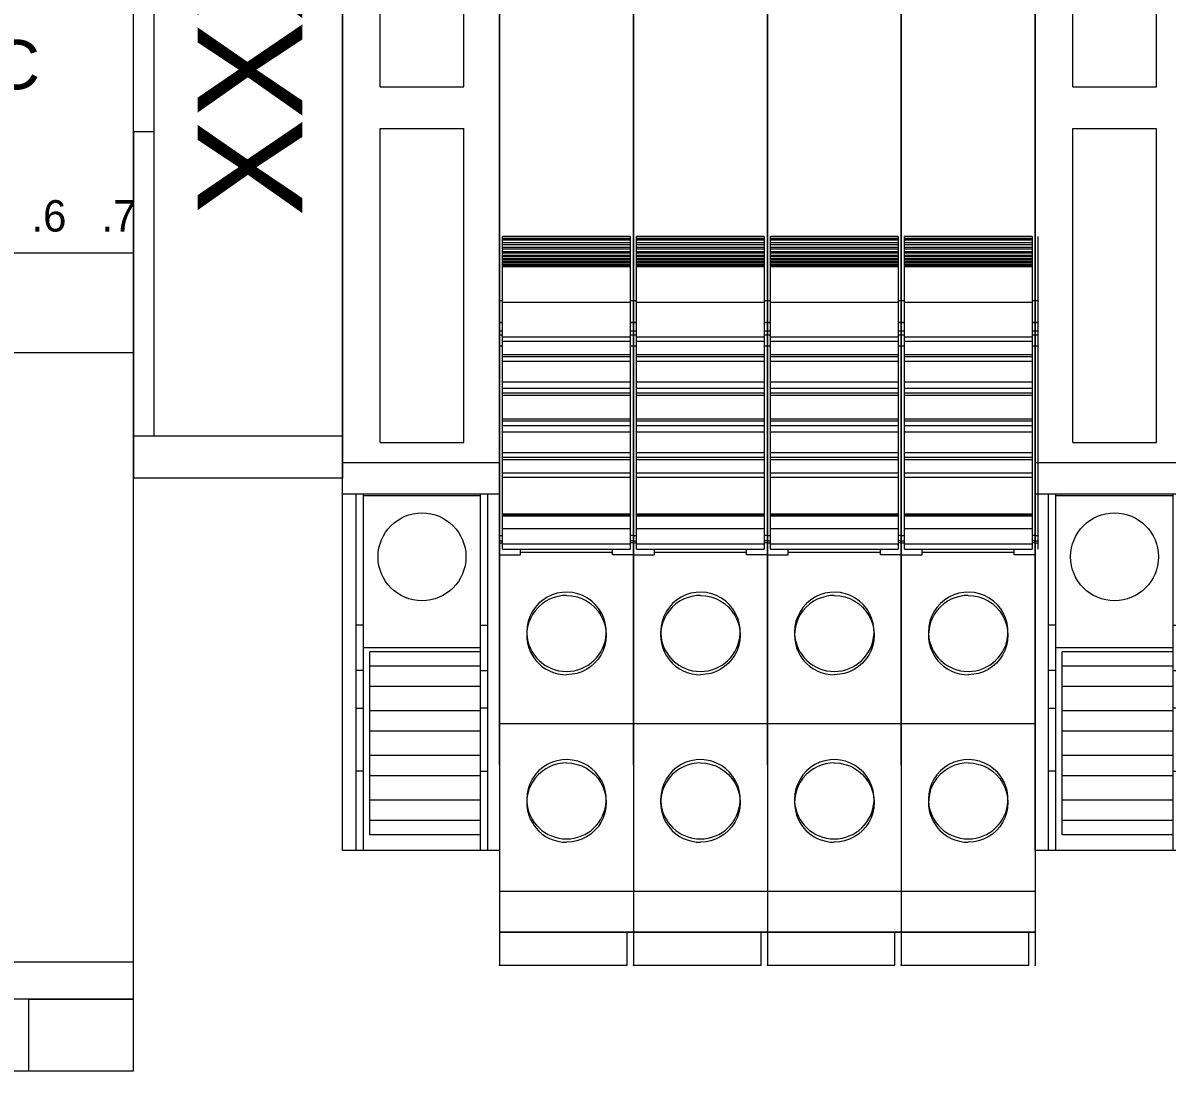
# Model space of a CAD drawing. Header units: millimetres. Extents: x 979 to 3414, y -1029 to 703.
# Drawn here: x 2127.1 to 2181.8, y 372.9 to 423 of the extents above; entities that cross this region are included whole.
import ezdxf
from ezdxf.enums import TextEntityAlignment as Align

# ---------------------------------------------------------------- set-up
doc = ezdxf.new("R2010")
doc.units = ezdxf.units.MM
doc.layers.add('eProC - L2', color=41, linetype='Continuous', lineweight=20)
doc.styles.get("Standard").update_dxf_attribs({"font": 'arial.ttf'})

# ---------------------------------------------------------------- blocks, each defined once
blk = doc.blocks.new('eProC_B1200_41')
at = {"layer": 'eProC - L2'}
for p, q in [((70, -100), (70, -0.53)), ((70, -60.916), (0, -60.916)), ((70, -65.685), (0, -65.685)), ((70, -94.79), (24.322, -94.79)), ((70, -96.565), (19.415, -96.565)), ((65, -96.566), (65, -96.565)), ((65, -96.606), (65, -96.566)), ((65, -96.566), (70, -96.566)), ((65, -100), (65, -96.606)), ((65, -100), (14.5, -100)), ((70, -100), (65, -100))]:
    blk.add_line(p, q, dxfattribs=at)
at = {"layer": 'eProC - L2', "insert": (57.629, -59.152), "char_height": 1.501, "width": 32.97259, "attachment_point": 5}
blk.add_mtext('\\pxql;{\\fBahnschrift SemiLight|b0|i0|c0|p34;.0     .1    .2    .3    .4    .5    .6   .7}', dxfattribs=at)
at = {"layer": 'eProC - L2'}
blk.add_attdef('ID', (-0.606, 4.453), '', height=7, dxfattribs=at)
for tag, p in [('SMXXXX', (65.542, -49.192)), ('TIPO', (65.542, -53.09))]:
    blk.add_attdef(tag, text='', height=2.347, dxfattribs=at).set_placement(p, align=Align.RIGHT)
blk = doc.blocks.new('eProC_Z_EK1+I-RE1')
at = {"layer": 'eProC - L2'}
for p, q in [((0, 0), (0, -20.65)), ((10, 0), (0, 0)), ((10, 0), (10, -43)), ((0, -1), (8.5, -1)), ((8.5, -2.2), (8.5, -1)), ((10, -2.2), (0, -2.2)), ((0, -4.2), (1, -4.2)), ((1, -4.591), (0, -4.591)), ((1, -5.091), (0, -5.091)), ((1, -5.838), (0, -5.838)), ((1, -6.114), (0, -6.114)), ((1, -7.214), (0, -7.214)), ((1, -7.489), (0, -7.489)), ((1, -8.989), (0, -8.989)), ((1, -9.265), (0, -9.265)), ((1, -10.365), (0, -10.365)), ((1, -10.64), (0, -10.64)), ((1, -12.14), (0, -12.14)), ((1, -12.416), (0, -12.416)), ((1, -13.516), (0, -13.516)), ((1, -13.791), (0, -13.791)), ((1, -15.291), (0, -15.291)), ((1, -15.567), (0, -15.567)), ((1, -16.667), (0, -16.667)), ((1, -16.942), (0, -16.942)), ((1, -17.691), (0, -17.691)), ((1, -18.191), (0, -18.191)), ((0, -20.65), (1, -20.65)), ((1, -26.45), (1, -20.65)), ((0, -26.45), (0, -43)), ((0, -26.45), (1, -26.45)), ((10, -41), (0, -41)), ((10, -43), (0, -43))]:
    blk.add_line(p, q, dxfattribs=at)
blk.add_lwpolyline([(10, -41), (1, -41), (1, -2.2), (10, -2.2)], close=True, dxfattribs=at)
blk.add_attdef('XXXX.X', text='', height=5, rotation=90, dxfattribs=at).set_placement((8.072, -21.183), align=Align.CENTER)
blk = doc.blocks.new('eProC_Z_BPSN-SI-520')
at = {"layer": 'eProC - L2'}
for p, q in [((0.794, -6.05), (0.794, -0.749)), ((0.794, -0.749), (3.794, -0.749)), ((6.794, -0.749), (3.794, -0.749)), ((6.794, -6.05), (6.794, -0.749)), ((0.794, -1.131), (3.794, -1.131)), ((6.794, -1.131), (3.794, -1.131)), ((0.794, -2.594), (3.794, -2.594)), ((6.794, -2.594), (3.794, -2.594)), ((0.794, -3.358), (3.794, -3.358)), ((6.794, -3.358), (3.794, -3.358)), ((0.794, -4.822), (3.794, -4.822)), ((6.794, -4.822), (3.794, -4.822)), ((0.794, -5.585), (3.794, -5.585)), ((6.794, -5.585), (3.794, -5.585)), ((7.5, -6.05), (0, -6.05)), ((7.5, -11.996), (0, -11.996)), ((1.794, -42.11), (1.794, -21.11)), ((1.794, -21.11), (5.794, -21.11)), ((5.794, -42.11), (5.794, -21.11)), ((1.794, -27.11), (5.794, -27.11)), ((2.794, -35.795), (2.794, -27.11)), ((4.794, -35.795), (4.794, -27.11)), ((1.794, -35.795), (5.794, -35.795)), ((1.794, -37.396), (5.794, -37.396)), ((5.794, -38.389), (5.144, -37.396)), ((1.794, -42.11), (5.794, -42.11)), ((1.794, -59.11), (1.794, -44.11)), ((1.794, -44.11), (5.794, -44.11)), ((5.794, -59.11), (5.794, -44.11)), ((1.794, -59.11), (5.794, -59.11)), ((7.5, -60.072), (0, -60.072)), ((7.5, -61.577), (0, -61.577)), ((0.644, -78.601), (0.644, -61.577)), ((0.994, -78.601), (0.994, -61.577)), ((6.594, -61.647), (0.994, -61.647)), ((6.594, -78.601), (6.594, -61.577)), ((6.944, -78.601), (6.944, -61.577)), ((0.994, -67.83), (0.644, -67.83)), ((6.594, -67.83), (6.944, -67.83)), ((6.594, -68.91), (0.994, -68.91)), ((1.294, -77.853), (1.294, -69.103)), ((6.594, -69.103), (1.294, -69.103)), ((6.594, -69.783), (1.294, -69.783)), ((0.994, -70.001), (0.644, -70.001)), ((6.594, -70.001), (6.944, -70.001)), ((6.594, -70.757), (1.294, -70.757)), ((0.644, -71.801), (0.994, -71.801)), ((6.594, -71.919), (1.294, -71.919)), ((6.944, -71.801), (6.594, -71.801)), ((6.594, -72.893), (1.294, -72.893)), ((6.594, -74.054), (1.294, -74.054)), ((0.994, -74.801), (0.644, -74.801)), ((6.594, -74.801), (6.944, -74.801)), ((6.594, -75.029), (1.294, -75.029)), ((6.594, -76.19), (1.294, -76.19)), ((6.594, -77.165), (1.294, -77.165)), ((6.594, -77.853), (1.294, -77.853)), ((6.594, -78.601), (0.994, -78.601))]:
    blk.add_line(p, q, dxfattribs=at)
blk.add_lwpolyline([(0, 0), (7.5, 0), (7.5, -78.601), (0, -78.601)], close=True, dxfattribs=at)
for centre in [(3.794, -14.89), (3.794, -64.565)]:
    blk.add_circle(centre, 2.1, dxfattribs=at)

msp = doc.modelspace()

# ---------------------------------------------------------------- linework, layer by layer
at = {"layer": 'eProC - L2'}
for p, q in [((2156.316, 467.559), (2156.316, 379.581)), ((2162.716, 467.559), (2162.716, 379.581)), ((2169.116, 467.559), (2169.116, 379.581)), ((2175.516, 467.559), (2175.516, 379.581)), ((2149.916, 387.581), (2149.916, 436.848)), ((2156.316, 387.581), (2156.316, 436.848)), ((2162.716, 387.581), (2162.716, 436.848)), ((2169.116, 387.581), (2169.116, 436.848)), ((2175.516, 387.581), (2175.516, 436.848)), ((2156.166, 412.82), (2150.066, 412.82)), ((2150.066, 397.886), (2150.066, 412.82)), ((2156.166, 412.807), (2150.066, 412.807)), ((2156.166, 412.715), (2150.066, 412.715)), ((2156.166, 412.649), (2150.066, 412.649)), ((2156.166, 412.52), (2150.066, 412.52)), ((2156.166, 412.42), (2150.066, 412.42)), ((2156.166, 412.82), (2156.166, 397.886)), ((2162.566, 412.82), (2156.466, 412.82)), ((2156.466, 397.886), (2156.466, 412.82)), ((2162.566, 412.807), (2156.466, 412.807)), ((2162.566, 412.715), (2156.466, 412.715)), ((2162.566, 412.649), (2156.466, 412.649)), ((2162.566, 412.52), (2156.466, 412.52)), ((2162.566, 412.42), (2156.466, 412.42)), ((2162.566, 412.82), (2162.566, 397.886)), ((2168.966, 412.82), (2162.866, 412.82)), ((2162.866, 397.886), (2162.866, 412.82)), ((2168.966, 412.807), (2162.866, 412.807)), ((2168.966, 412.715), (2162.866, 412.715)), ((2168.966, 412.649), (2162.866, 412.649)), ((2168.966, 412.52), (2162.866, 412.52)), ((2168.966, 412.42), (2162.866, 412.42)), ((2168.966, 412.82), (2168.966, 397.886)), ((2175.366, 412.82), (2169.266, 412.82)), ((2169.266, 397.886), (2169.266, 412.82)), ((2175.366, 412.807), (2169.266, 412.807)), ((2175.366, 412.715), (2169.266, 412.715)), ((2175.366, 412.649), (2169.266, 412.649)), ((2175.366, 412.52), (2169.266, 412.52)), ((2175.366, 412.42), (2169.266, 412.42)), ((2175.366, 412.82), (2175.366, 397.886)), ((2175.666, 397.886), (2175.666, 412.82)), ((2156.166, 412.298), (2150.066, 412.298)), ((2156.166, 412.21), (2150.066, 412.21)), ((2156.166, 412.096), (2150.066, 412.096)), ((2156.166, 412.019), (2150.066, 412.019)), ((2156.166, 411.912), (2150.066, 411.912)), ((2156.166, 411.848), (2150.066, 411.848)), ((2162.566, 412.298), (2156.466, 412.298)), ((2162.566, 412.21), (2156.466, 412.21)), ((2162.566, 412.096), (2156.466, 412.096)), ((2162.566, 412.019), (2156.466, 412.019)), ((2162.566, 411.912), (2156.466, 411.912)), ((2162.566, 411.848), (2156.466, 411.848)), ((2168.966, 412.298), (2162.866, 412.298)), ((2168.966, 412.21), (2162.866, 412.21)), ((2168.966, 412.096), (2162.866, 412.096)), ((2168.966, 412.019), (2162.866, 412.019)), ((2168.966, 411.912), (2162.866, 411.912)), ((2168.966, 411.848), (2162.866, 411.848)), ((2175.366, 412.298), (2169.266, 412.298)), ((2175.366, 412.21), (2169.266, 412.21)), ((2175.366, 412.096), (2169.266, 412.096)), ((2175.366, 412.019), (2169.266, 412.019)), ((2175.366, 411.912), (2169.266, 411.912)), ((2175.366, 411.848), (2169.266, 411.848)), ((2156.166, 411.749), (2150.066, 411.749)), ((2156.166, 411.698), (2150.066, 411.698)), ((2156.166, 411.606), (2150.066, 411.606)), ((2156.166, 411.568), (2150.066, 411.568)), ((2156.166, 411.483), (2150.066, 411.483)), ((2156.166, 411.459), (2150.066, 411.459)), ((2156.166, 411.382), (2150.066, 411.382)), ((2156.166, 411.365), (2150.066, 411.365)), ((2162.566, 411.749), (2156.466, 411.749)), ((2162.566, 411.698), (2156.466, 411.698)), ((2162.566, 411.606), (2156.466, 411.606)), ((2162.566, 411.568), (2156.466, 411.568)), ((2162.566, 411.483), (2156.466, 411.483)), ((2162.566, 411.459), (2156.466, 411.459)), ((2162.566, 411.382), (2156.466, 411.382)), ((2162.566, 411.365), (2156.466, 411.365)), ((2168.966, 411.749), (2162.866, 411.749)), ((2168.966, 411.698), (2162.866, 411.698)), ((2168.966, 411.606), (2162.866, 411.606)), ((2168.966, 411.568), (2162.866, 411.568)), ((2168.966, 411.483), (2162.866, 411.483)), ((2168.966, 411.459), (2162.866, 411.459)), ((2168.966, 411.382), (2162.866, 411.382)), ((2168.966, 411.365), (2162.866, 411.365)), ((2175.366, 411.749), (2169.266, 411.749)), ((2175.366, 411.698), (2169.266, 411.698)), ((2175.366, 411.606), (2169.266, 411.606)), ((2175.366, 411.568), (2169.266, 411.568)), ((2175.366, 411.483), (2169.266, 411.483)), ((2175.366, 411.459), (2169.266, 411.459)), ((2175.366, 411.382), (2169.266, 411.382)), ((2175.366, 411.365), (2169.266, 411.365)), ((2149.916, 409.77), (2150.066, 409.77)), ((2150.066, 409.684), (2156.166, 409.684)), ((2156.166, 409.77), (2156.316, 409.77)), ((2156.316, 409.77), (2156.466, 409.77)), ((2156.466, 409.684), (2162.566, 409.684)), ((2162.566, 409.77), (2162.716, 409.77)), ((2162.716, 409.77), (2162.866, 409.77)), ((2162.866, 409.684), (2168.966, 409.684)), ((2168.966, 409.77), (2169.116, 409.77)), ((2169.116, 409.77), (2169.266, 409.77)), ((2169.266, 409.684), (2175.366, 409.684)), ((2175.366, 409.77), (2175.516, 409.77)), ((2175.516, 409.77), (2175.666, 409.77)), ((2150.066, 408.714), (2149.916, 408.714)), ((2149.916, 408.711), (2150.066, 408.711)), ((2156.316, 408.714), (2156.166, 408.714)), ((2156.166, 408.711), (2156.316, 408.711)), ((2156.466, 408.714), (2156.316, 408.714)), ((2156.316, 408.711), (2156.466, 408.711)), ((2162.716, 408.714), (2162.566, 408.714)), ((2162.566, 408.711), (2162.716, 408.711)), ((2162.866, 408.714), (2162.716, 408.714)), ((2162.716, 408.711), (2162.866, 408.711)), ((2169.116, 408.714), (2168.966, 408.714)), ((2168.966, 408.711), (2169.116, 408.711)), ((2169.266, 408.714), (2169.116, 408.714)), ((2169.116, 408.711), (2169.266, 408.711)), ((2175.516, 408.714), (2175.366, 408.714)), ((2175.366, 408.711), (2175.516, 408.711)), ((2175.666, 408.714), (2175.516, 408.714)), ((2175.516, 408.711), (2175.666, 408.711)), ((2149.916, 408.311), (2150.066, 408.311)), ((2149.916, 408.132), (2150.066, 408.132)), ((2156.166, 408.02), (2150.066, 408.02)), ((2156.166, 408.311), (2156.316, 408.311)), ((2156.166, 408.132), (2156.316, 408.132)), ((2156.316, 408.311), (2156.466, 408.311)), ((2156.316, 408.132), (2156.466, 408.132)), ((2162.566, 408.02), (2156.466, 408.02)), ((2162.566, 408.311), (2162.716, 408.311)), ((2162.566, 408.132), (2162.716, 408.132)), ((2162.716, 408.311), (2162.866, 408.311)), ((2162.716, 408.132), (2162.866, 408.132)), ((2168.966, 408.02), (2162.866, 408.02)), ((2168.966, 408.311), (2169.116, 408.311)), ((2168.966, 408.132), (2169.116, 408.132)), ((2169.116, 408.311), (2169.266, 408.311)), ((2169.116, 408.132), (2169.266, 408.132)), ((2175.366, 408.02), (2169.266, 408.02)), ((2175.366, 408.311), (2175.516, 408.311)), ((2175.366, 408.132), (2175.516, 408.132)), ((2175.516, 408.311), (2175.666, 408.311)), ((2175.516, 408.132), (2175.666, 408.132)), ((2149.916, 407.601), (2150.066, 407.601)), ((2150.066, 407.82), (2156.166, 407.82)), ((2156.166, 407.601), (2156.316, 407.601)), ((2156.316, 407.601), (2156.466, 407.601)), ((2156.466, 407.82), (2162.566, 407.82)), ((2162.566, 407.601), (2162.716, 407.601)), ((2162.716, 407.601), (2162.866, 407.601)), ((2162.866, 407.82), (2168.966, 407.82)), ((2168.966, 407.601), (2169.116, 407.601)), ((2169.116, 407.601), (2169.266, 407.601)), ((2169.266, 407.82), (2175.366, 407.82)), ((2175.366, 407.601), (2175.516, 407.601)), ((2175.516, 407.601), (2175.666, 407.601)), ((2150.066, 407.178), (2156.166, 407.178)), ((2150.066, 407.083), (2156.166, 407.083)), ((2156.466, 407.178), (2162.566, 407.178)), ((2156.466, 407.083), (2162.566, 407.083)), ((2162.866, 407.178), (2168.966, 407.178)), ((2162.866, 407.083), (2168.966, 407.083)), ((2169.266, 407.178), (2175.366, 407.178)), ((2169.266, 407.083), (2175.366, 407.083)), ((2156.166, 406.845), (2150.066, 406.845)), ((2162.566, 406.845), (2156.466, 406.845)), ((2168.966, 406.845), (2162.866, 406.845)), ((2175.366, 406.845), (2169.266, 406.845)), ((2156.166, 405.87), (2150.066, 405.87)), ((2162.566, 405.87), (2156.466, 405.87)), ((2168.966, 405.87), (2162.866, 405.87)), ((2175.366, 405.87), (2169.266, 405.87)), ((2150.066, 405.57), (2156.166, 405.57)), ((2156.166, 405.333), (2150.066, 405.333)), ((2150.066, 405.237), (2156.166, 405.237)), ((2156.466, 405.57), (2162.566, 405.57)), ((2162.566, 405.333), (2156.466, 405.333)), ((2156.466, 405.237), (2162.566, 405.237)), ((2162.866, 405.57), (2168.966, 405.57)), ((2168.966, 405.333), (2162.866, 405.333)), ((2162.866, 405.237), (2168.966, 405.237)), ((2169.266, 405.57), (2175.366, 405.57)), ((2175.366, 405.333), (2169.266, 405.333)), ((2169.266, 405.237), (2175.366, 405.237)), ((2156.166, 404.103), (2150.066, 404.103)), ((2150.066, 404.008), (2156.166, 404.008)), ((2156.166, 403.77), (2150.066, 403.77)), ((2162.566, 404.103), (2156.466, 404.103)), ((2156.466, 404.008), (2162.566, 404.008)), ((2162.566, 403.77), (2156.466, 403.77)), ((2168.966, 404.103), (2162.866, 404.103)), ((2162.866, 404.008), (2168.966, 404.008)), ((2168.966, 403.77), (2162.866, 403.77)), ((2175.366, 404.103), (2169.266, 404.103)), ((2169.266, 404.008), (2175.366, 404.008)), ((2175.366, 403.77), (2169.266, 403.77)), ((2156.166, 403.47), (2150.066, 403.47)), ((2162.566, 403.47), (2156.466, 403.47)), ((2168.966, 403.47), (2162.866, 403.47)), ((2175.366, 403.47), (2169.266, 403.47)), ((2150.066, 402.495), (2156.166, 402.495)), ((2156.466, 402.495), (2162.566, 402.495)), ((2162.866, 402.495), (2168.966, 402.495)), ((2169.266, 402.495), (2175.366, 402.495)), ((2156.166, 402.258), (2150.066, 402.258)), ((2150.066, 402.162), (2156.166, 402.162)), ((2162.566, 402.258), (2156.466, 402.258)), ((2156.466, 402.162), (2162.566, 402.162)), ((2168.966, 402.258), (2162.866, 402.258)), ((2162.866, 402.162), (2168.966, 402.162)), ((2175.366, 402.258), (2169.266, 402.258)), ((2169.266, 402.162), (2175.366, 402.162)), ((2156.166, 401.52), (2150.066, 401.52)), ((2162.566, 401.52), (2156.466, 401.52)), ((2168.966, 401.52), (2162.866, 401.52)), ((2175.366, 401.52), (2169.266, 401.52)), ((2150.066, 401.32), (2156.166, 401.32)), ((2156.466, 401.32), (2162.566, 401.32)), ((2162.866, 401.32), (2168.966, 401.32)), ((2169.266, 401.32), (2175.366, 401.32)), ((2156.166, 399.558), (2150.066, 399.558)), ((2156.166, 399.532), (2150.066, 399.532)), ((2156.166, 399.462), (2150.066, 399.462)), ((2162.566, 399.558), (2156.466, 399.558)), ((2162.566, 399.532), (2156.466, 399.532)), ((2162.566, 399.462), (2156.466, 399.462)), ((2168.966, 399.558), (2162.866, 399.558)), ((2168.966, 399.532), (2162.866, 399.532)), ((2168.966, 399.462), (2162.866, 399.462)), ((2175.366, 399.558), (2169.266, 399.558)), ((2175.366, 399.532), (2169.266, 399.532)), ((2175.366, 399.462), (2169.266, 399.462)), ((2156.166, 398.857), (2150.066, 398.857)), ((2162.566, 398.857), (2156.466, 398.857)), ((2168.966, 398.857), (2162.866, 398.857)), ((2175.366, 398.857), (2169.266, 398.857)), ((2149.916, 398.545), (2150.066, 398.545)), ((2149.916, 398.279), (2150.066, 398.279)), ((2149.916, 398.18), (2150.066, 398.18)), ((2156.166, 398.13), (2150.066, 398.13)), ((2156.316, 398.545), (2156.166, 398.545)), ((2156.316, 398.279), (2156.166, 398.279)), ((2156.316, 398.18), (2156.166, 398.18)), ((2156.316, 398.545), (2156.466, 398.545)), ((2156.316, 398.279), (2156.466, 398.279)), ((2156.316, 398.18), (2156.466, 398.18)), ((2162.566, 398.13), (2156.466, 398.13)), ((2162.716, 398.545), (2162.566, 398.545)), ((2162.716, 398.279), (2162.566, 398.279)), ((2162.716, 398.18), (2162.566, 398.18)), ((2162.716, 398.545), (2162.866, 398.545)), ((2162.716, 398.279), (2162.866, 398.279)), ((2162.716, 398.18), (2162.866, 398.18)), ((2168.966, 398.13), (2162.866, 398.13)), ((2169.116, 398.545), (2168.966, 398.545)), ((2169.116, 398.279), (2168.966, 398.279)), ((2169.116, 398.18), (2168.966, 398.18)), ((2169.116, 398.545), (2169.266, 398.545)), ((2169.116, 398.279), (2169.266, 398.279)), ((2169.116, 398.18), (2169.266, 398.18)), ((2175.366, 398.13), (2169.266, 398.13)), ((2175.516, 398.545), (2175.366, 398.545)), ((2175.516, 398.279), (2175.366, 398.279)), ((2175.516, 398.18), (2175.366, 398.18)), ((2175.516, 398.545), (2175.666, 398.545)), ((2175.516, 398.279), (2175.666, 398.279)), ((2175.516, 398.18), (2175.666, 398.18)), ((2149.916, 397.621), (2150.916, 397.621)), ((2150.066, 397.886), (2156.166, 397.886)), ((2150.916, 397.621), (2150.916, 397.886)), ((2155.316, 397.721), (2150.916, 397.721)), ((2155.316, 397.621), (2155.316, 397.886)), ((2156.316, 397.621), (2155.316, 397.621)), ((2156.316, 397.621), (2157.316, 397.621)), ((2156.466, 397.886), (2162.566, 397.886)), ((2157.316, 397.621), (2157.316, 397.886)), ((2161.716, 397.721), (2157.316, 397.721)), ((2161.716, 397.621), (2161.716, 397.886)), ((2162.716, 397.621), (2161.716, 397.621)), ((2162.716, 397.621), (2163.716, 397.621)), ((2162.866, 397.886), (2168.966, 397.886)), ((2163.716, 397.621), (2163.716, 397.886)), ((2168.116, 397.721), (2163.716, 397.721)), ((2168.116, 397.621), (2168.116, 397.886)), ((2169.116, 397.621), (2168.116, 397.621)), ((2169.116, 397.621), (2170.116, 397.621)), ((2169.266, 397.886), (2175.366, 397.886)), ((2170.116, 397.621), (2170.116, 397.886)), ((2174.516, 397.721), (2170.116, 397.721)), ((2174.516, 397.621), (2174.516, 397.886)), ((2175.516, 397.621), (2174.516, 397.621)), ((2151.216, 393.936), (2151.216, 393.774)), ((2155.017, 393.774), (2155.017, 393.936)), ((2157.616, 393.936), (2157.616, 393.774)), ((2161.417, 393.774), (2161.417, 393.936)), ((2164.016, 393.936), (2164.016, 393.774)), ((2167.817, 393.774), (2167.817, 393.936)), ((2170.416, 393.936), (2170.416, 393.774)), ((2174.217, 393.774), (2174.217, 393.936)), ((2156.316, 389.533), (2149.916, 389.533)), ((2162.716, 389.533), (2156.316, 389.533)), ((2169.116, 389.533), (2162.716, 389.533)), ((2175.516, 389.533), (2169.116, 389.533)), ((2149.916, 387.601), (2149.916, 387.582)), ((2149.916, 387.582), (2149.916, 379.581)), ((2156.316, 387.601), (2156.316, 387.582)), ((2156.316, 387.582), (2156.316, 379.581)), ((2162.716, 387.601), (2162.716, 387.582)), ((2162.716, 387.582), (2162.716, 379.581)), ((2169.116, 387.601), (2169.116, 387.582)), ((2169.116, 387.582), (2169.116, 379.581)), ((2175.516, 387.601), (2175.516, 387.582)), ((2175.516, 387.582), (2175.516, 379.581)), ((2151.216, 385.936), (2151.216, 385.774)), ((2155.017, 385.774), (2155.017, 385.936)), ((2157.616, 385.936), (2157.616, 385.774)), ((2161.417, 385.774), (2161.417, 385.936)), ((2164.016, 385.936), (2164.016, 385.774)), ((2167.817, 385.774), (2167.817, 385.936)), ((2170.416, 385.936), (2170.416, 385.774)), ((2174.217, 385.774), (2174.217, 385.936)), ((2149.916, 384.124), (2149.916, 384.127)), ((2156.316, 384.124), (2156.316, 384.127)), ((2162.716, 384.124), (2162.716, 384.127)), ((2169.116, 384.124), (2169.116, 384.127)), ((2175.516, 384.124), (2175.516, 384.127)), ((2149.916, 383.77), (2149.916, 379.87)), ((2156.316, 383.77), (2156.316, 379.87)), ((2162.716, 383.77), (2162.716, 379.87)), ((2169.116, 383.77), (2169.116, 379.87)), ((2175.516, 383.77), (2175.516, 379.87)), ((2156.316, 381.533), (2149.916, 381.533)), ((2162.716, 381.533), (2156.316, 381.533)), ((2169.116, 381.533), (2162.716, 381.533)), ((2175.516, 381.533), (2169.116, 381.533)), ((2156.316, 379.588), (2149.916, 379.588)), ((2156.316, 379.583), (2149.916, 379.583)), ((2149.916, 379.581), (2156.316, 379.581)), ((2149.916, 379.578), (2149.916, 378.008)), ((2156.016, 378.008), (2156.016, 379.581)), ((2162.716, 379.588), (2156.316, 379.588)), ((2162.716, 379.583), (2156.316, 379.583)), ((2156.316, 379.581), (2162.716, 379.581)), ((2156.316, 379.578), (2156.316, 378.008)), ((2162.416, 378.008), (2162.416, 379.581)), ((2169.116, 379.588), (2162.716, 379.588)), ((2169.116, 379.583), (2162.716, 379.583)), ((2162.716, 379.581), (2169.116, 379.581)), ((2162.716, 379.578), (2162.716, 378.008)), ((2168.816, 378.008), (2168.816, 379.581)), ((2175.516, 379.588), (2169.116, 379.588)), ((2175.516, 379.583), (2169.116, 379.583)), ((2169.116, 379.581), (2175.516, 379.581)), ((2169.116, 379.578), (2169.116, 378.008)), ((2175.216, 378.008), (2175.216, 379.581)), ((2175.516, 379.578), (2175.516, 378.008)), ((2149.916, 378.01), (2156.016, 378.01)), ((2149.916, 378.008), (2156.016, 378.008)), ((2156.316, 378.01), (2162.416, 378.01)), ((2156.316, 378.008), (2162.416, 378.008)), ((2162.716, 378.01), (2168.816, 378.01)), ((2162.716, 378.008), (2168.816, 378.008)), ((2169.116, 378.01), (2175.216, 378.01)), ((2169.116, 378.008), (2175.216, 378.008))]:
    msp.add_line(p, q, dxfattribs=at)
for points in [[(2153.117, 395.673), (2152.923, 395.663), (2152.71, 395.629), (2152.482, 395.563), (2152.304, 395.49), (2152.125, 395.393), (2151.947, 395.269), (2151.775, 395.118), (2151.619, 394.941), (2151.492, 394.758), (2151.394, 394.575), (2151.321, 394.395), (2151.258, 394.169), (2151.226, 393.961), (2151.216, 393.777), (2151.216, 393.774)], [(2153.117, 395.673), (2153.376, 395.653), (2153.621, 395.604), (2153.852, 395.526), (2154.069, 395.419), (2154.271, 395.282), (2154.459, 395.116), (2154.624, 394.928), (2154.761, 394.723), (2154.872, 394.5), (2154.952, 394.264), (2155, 394.022), (2155.017, 393.774), (2155.017, 393.774)], [(2159.517, 395.673), (2159.323, 395.663), (2159.11, 395.629), (2158.882, 395.563), (2158.704, 395.49), (2158.525, 395.393), (2158.347, 395.269), (2158.175, 395.118), (2158.019, 394.941), (2157.892, 394.758), (2157.794, 394.575), (2157.721, 394.395), (2157.658, 394.169), (2157.626, 393.961), (2157.616, 393.777), (2157.616, 393.774)], [(2159.517, 395.673), (2159.776, 395.653), (2160.021, 395.604), (2160.252, 395.526), (2160.469, 395.419), (2160.671, 395.282), (2160.859, 395.116), (2161.024, 394.928), (2161.161, 394.723), (2161.272, 394.5), (2161.352, 394.264), (2161.4, 394.022), (2161.417, 393.774), (2161.417, 393.774)], [(2165.917, 395.673), (2165.723, 395.663), (2165.51, 395.629), (2165.282, 395.563), (2165.104, 395.49), (2164.925, 395.393), (2164.747, 395.269), (2164.575, 395.118), (2164.419, 394.941), (2164.292, 394.758), (2164.194, 394.575), (2164.121, 394.395), (2164.058, 394.169), (2164.026, 393.961), (2164.016, 393.777), (2164.016, 393.774)], [(2165.917, 395.673), (2166.176, 395.653), (2166.421, 395.604), (2166.652, 395.526), (2166.869, 395.419), (2167.071, 395.282), (2167.259, 395.116), (2167.424, 394.928), (2167.561, 394.723), (2167.672, 394.5), (2167.752, 394.264), (2167.8, 394.022), (2167.817, 393.774), (2167.817, 393.774)], [(2172.317, 395.673), (2172.123, 395.663), (2171.91, 395.629), (2171.682, 395.563), (2171.504, 395.49), (2171.325, 395.393), (2171.147, 395.269), (2170.975, 395.118), (2170.819, 394.941), (2170.692, 394.758), (2170.594, 394.575), (2170.521, 394.395), (2170.458, 394.169), (2170.426, 393.961), (2170.416, 393.777), (2170.416, 393.774)], [(2172.317, 395.673), (2172.576, 395.653), (2172.821, 395.604), (2173.052, 395.526), (2173.269, 395.419), (2173.471, 395.282), (2173.659, 395.116), (2173.824, 394.928), (2173.961, 394.723), (2174.072, 394.5), (2174.152, 394.264), (2174.2, 394.022), (2174.217, 393.774), (2174.217, 393.774)], [(2151.216, 393.774), (2151.225, 393.599), (2151.255, 393.395), (2151.316, 393.169), (2151.388, 392.988), (2151.486, 392.802), (2151.568, 392.677), (2151.664, 392.554), (2151.775, 392.435), (2151.944, 392.285), (2152.121, 392.163), (2152.3, 392.067), (2152.477, 391.994), (2152.705, 391.928), (2152.92, 391.894), (2153.117, 391.884)], [(2155.017, 393.774), (2155.001, 393.526), (2154.952, 393.284), (2154.872, 393.049), (2154.762, 392.827), (2154.624, 392.623), (2154.46, 392.437), (2154.272, 392.273), (2154.066, 392.136), (2153.844, 392.028), (2153.609, 391.948), (2153.387, 391.905), (2153.117, 391.884)], [(2157.616, 393.774), (2157.625, 393.599), (2157.655, 393.395), (2157.716, 393.169), (2157.788, 392.988), (2157.886, 392.802), (2157.968, 392.677), (2158.064, 392.554), (2158.175, 392.435), (2158.344, 392.285), (2158.521, 392.163), (2158.7, 392.067), (2158.877, 391.994), (2159.105, 391.928), (2159.32, 391.894), (2159.517, 391.884)], [(2161.417, 393.774), (2161.401, 393.526), (2161.352, 393.284), (2161.272, 393.049), (2161.162, 392.827), (2161.024, 392.623), (2160.86, 392.437), (2160.672, 392.273), (2160.466, 392.136), (2160.244, 392.028), (2160.009, 391.948), (2159.787, 391.905), (2159.517, 391.884)], [(2164.016, 393.774), (2164.025, 393.599), (2164.055, 393.395), (2164.116, 393.169), (2164.188, 392.988), (2164.286, 392.802), (2164.368, 392.677), (2164.464, 392.554), (2164.575, 392.435), (2164.744, 392.285), (2164.921, 392.163), (2165.1, 392.067), (2165.277, 391.994), (2165.505, 391.928), (2165.72, 391.894), (2165.917, 391.884)], [(2167.817, 393.774), (2167.801, 393.526), (2167.752, 393.284), (2167.672, 393.049), (2167.562, 392.827), (2167.424, 392.623), (2167.26, 392.437), (2167.072, 392.273), (2166.866, 392.136), (2166.644, 392.028), (2166.409, 391.948), (2166.187, 391.905), (2165.917, 391.884)], [(2170.416, 393.774), (2170.425, 393.599), (2170.455, 393.395), (2170.516, 393.169), (2170.588, 392.988), (2170.686, 392.802), (2170.768, 392.677), (2170.864, 392.554), (2170.975, 392.435), (2171.144, 392.285), (2171.321, 392.163), (2171.5, 392.067), (2171.677, 391.994), (2171.905, 391.928), (2172.12, 391.894), (2172.317, 391.884)], [(2174.217, 393.774), (2174.201, 393.526), (2174.152, 393.284), (2174.072, 393.049), (2173.962, 392.827), (2173.824, 392.623), (2173.66, 392.437), (2173.472, 392.273), (2173.266, 392.136), (2173.044, 392.028), (2172.809, 391.948), (2172.587, 391.905), (2172.317, 391.884)], [(2152.546, 387.585), (2152.482, 387.563), (2152.304, 387.49), (2152.125, 387.393), (2151.947, 387.269), (2151.775, 387.118), (2151.619, 386.941), (2151.492, 386.758), (2151.394, 386.575), (2151.321, 386.395), (2151.258, 386.169), (2151.226, 385.961), (2151.216, 385.777), (2151.216, 385.774)], [(2153.117, 387.673), (2152.923, 387.663), (2152.71, 387.629), (2152.546, 387.585)], [(2153.117, 387.673), (2153.376, 387.653), (2153.621, 387.604), (2153.691, 387.584)], [(2153.691, 387.584), (2153.852, 387.526), (2154.069, 387.419), (2154.271, 387.282), (2154.459, 387.116), (2154.624, 386.928), (2154.761, 386.723), (2154.872, 386.5), (2154.952, 386.264), (2155, 386.022), (2155.017, 385.774), (2155.017, 385.774)], [(2158.946, 387.585), (2158.882, 387.563), (2158.704, 387.49), (2158.525, 387.393), (2158.347, 387.269), (2158.175, 387.118), (2158.019, 386.941), (2157.892, 386.758), (2157.794, 386.575), (2157.721, 386.395), (2157.658, 386.169), (2157.626, 385.961), (2157.616, 385.777), (2157.616, 385.774)], [(2159.517, 387.673), (2159.323, 387.663), (2159.11, 387.629), (2158.946, 387.585)], [(2159.517, 387.673), (2159.776, 387.653), (2160.021, 387.604), (2160.091, 387.584)], [(2160.091, 387.584), (2160.252, 387.526), (2160.469, 387.419), (2160.671, 387.282), (2160.859, 387.116), (2161.024, 386.928), (2161.161, 386.723), (2161.272, 386.5), (2161.352, 386.264), (2161.4, 386.022), (2161.417, 385.774), (2161.417, 385.774)], [(2165.346, 387.585), (2165.282, 387.563), (2165.104, 387.49), (2164.925, 387.393), (2164.747, 387.269), (2164.575, 387.118), (2164.419, 386.941), (2164.292, 386.758), (2164.194, 386.575), (2164.121, 386.395), (2164.058, 386.169), (2164.026, 385.961), (2164.016, 385.777), (2164.016, 385.774)], [(2165.917, 387.673), (2165.723, 387.663), (2165.51, 387.629), (2165.346, 387.585)], [(2165.917, 387.673), (2166.176, 387.653), (2166.421, 387.604), (2166.491, 387.584)], [(2166.491, 387.584), (2166.652, 387.526), (2166.869, 387.419), (2167.071, 387.282), (2167.259, 387.116), (2167.424, 386.928), (2167.561, 386.723), (2167.672, 386.5), (2167.752, 386.264), (2167.8, 386.022), (2167.817, 385.774), (2167.817, 385.774)], [(2171.746, 387.585), (2171.682, 387.563), (2171.504, 387.49), (2171.325, 387.393), (2171.147, 387.269), (2170.975, 387.118), (2170.819, 386.941), (2170.692, 386.758), (2170.594, 386.575), (2170.521, 386.395), (2170.458, 386.169), (2170.426, 385.961), (2170.416, 385.777), (2170.416, 385.774)], [(2172.317, 387.673), (2172.123, 387.663), (2171.91, 387.629), (2171.746, 387.585)], [(2172.317, 387.673), (2172.576, 387.653), (2172.821, 387.604), (2172.891, 387.584)], [(2172.891, 387.584), (2173.052, 387.526), (2173.269, 387.419), (2173.471, 387.282), (2173.659, 387.116), (2173.824, 386.928), (2173.961, 386.723), (2174.072, 386.5), (2174.152, 386.264), (2174.2, 386.022), (2174.217, 385.774), (2174.217, 385.774)], [(2151.216, 385.774), (2151.225, 385.599), (2151.255, 385.395), (2151.316, 385.169), (2151.388, 384.988), (2151.486, 384.802), (2151.568, 384.677), (2151.664, 384.554), (2151.775, 384.435), (2151.944, 384.285), (2152.121, 384.163), (2152.3, 384.067), (2152.477, 383.994), (2152.705, 383.928), (2152.92, 383.894), (2153.117, 383.884)], [(2155.017, 385.774), (2155.001, 385.526), (2154.952, 385.284), (2154.872, 385.049), (2154.762, 384.827), (2154.624, 384.623), (2154.46, 384.437), (2154.272, 384.273), (2154.066, 384.136), (2153.844, 384.028), (2153.609, 383.948), (2153.387, 383.905), (2153.117, 383.884)], [(2157.616, 385.774), (2157.625, 385.599), (2157.655, 385.395), (2157.716, 385.169), (2157.788, 384.988), (2157.886, 384.802), (2157.968, 384.677), (2158.064, 384.554), (2158.175, 384.435), (2158.344, 384.285), (2158.521, 384.163), (2158.7, 384.067), (2158.877, 383.994), (2159.105, 383.928), (2159.32, 383.894), (2159.517, 383.884)], [(2161.417, 385.774), (2161.401, 385.526), (2161.352, 385.284), (2161.272, 385.049), (2161.162, 384.827), (2161.024, 384.623), (2160.86, 384.437), (2160.672, 384.273), (2160.466, 384.136), (2160.244, 384.028), (2160.009, 383.948), (2159.787, 383.905), (2159.517, 383.884)], [(2164.016, 385.774), (2164.025, 385.599), (2164.055, 385.395), (2164.116, 385.169), (2164.188, 384.988), (2164.286, 384.802), (2164.368, 384.677), (2164.464, 384.554), (2164.575, 384.435), (2164.744, 384.285), (2164.921, 384.163), (2165.1, 384.067), (2165.277, 383.994), (2165.505, 383.928), (2165.72, 383.894), (2165.917, 383.884)], [(2167.817, 385.774), (2167.801, 385.526), (2167.752, 385.284), (2167.672, 385.049), (2167.562, 384.827), (2167.424, 384.623), (2167.26, 384.437), (2167.072, 384.273), (2166.866, 384.136), (2166.644, 384.028), (2166.409, 383.948), (2166.187, 383.905), (2165.917, 383.884)], [(2170.416, 385.774), (2170.425, 385.599), (2170.455, 385.395), (2170.516, 385.169), (2170.588, 384.988), (2170.686, 384.802), (2170.768, 384.677), (2170.864, 384.554), (2170.975, 384.435), (2171.144, 384.285), (2171.321, 384.163), (2171.5, 384.067), (2171.677, 383.994), (2171.905, 383.928), (2172.12, 383.894), (2172.317, 383.884)], [(2174.217, 385.774), (2174.201, 385.526), (2174.152, 385.284), (2174.072, 385.049), (2173.962, 384.827), (2173.824, 384.623), (2173.66, 384.437), (2173.472, 384.273), (2173.266, 384.136), (2173.044, 384.028), (2172.809, 383.948), (2172.587, 383.905), (2172.317, 383.884)]]:
    msp.add_lwpolyline(points, dxfattribs=at)
for centre, start_param, end_param in [((2153.117, 393.936), 6.235558, 9.424778), ((2159.517, 393.936), 6.235558, 9.424778), ((2165.917, 393.936), 6.235558, 9.424778), ((2172.317, 393.936), 6.235558, 9.424778), ((2153.117, 393.936), 3.141593, 3.187944), ((2153.117, 393.936), 3.187944, 6.235558), ((2159.517, 393.936), 3.141593, 3.187944), ((2159.517, 393.936), 3.187944, 6.235558), ((2165.917, 393.936), 3.141593, 3.187944), ((2165.917, 393.936), 3.187944, 6.235558), ((2172.317, 393.936), 3.141593, 3.187944), ((2172.317, 393.936), 3.187944, 6.235558), ((2153.117, 385.936), 6.235558, 9.424778), ((2159.517, 385.936), 6.235558, 9.424778), ((2165.917, 385.936), 6.235558, 9.424778), ((2172.317, 385.936), 6.235558, 9.424778), ((2153.117, 385.936), 3.141593, 3.187944), ((2153.117, 385.936), 3.187944, 6.235558), ((2159.517, 385.936), 3.141593, 3.187944), ((2159.517, 385.936), 3.187944, 6.235558), ((2165.917, 385.936), 3.141593, 3.187944), ((2165.917, 385.936), 3.187944, 6.235558), ((2172.317, 385.936), 3.141593, 3.187944), ((2172.317, 385.936), 3.187944, 6.235558)]:
    msp.add_ellipse(centre, major_axis=(1.9, 0), ratio=0.997065, start_param=start_param, end_param=end_param, dxfattribs=at)
for p in [(2149.916, 378.01), (2156.316, 378.01), (2162.716, 378.01), (2169.116, 378.01), (2175.516, 378.01)]:
    msp.add_point(p, dxfattribs=at)

# ---------------------------------------------------------------- block references
for p in [(2142.416, 462.084), (2175.516, 462.084)]:
    msp.add_blockref('eProC_Z_BPSN-SI-520', p)
at = {"color": 4}
msp.add_blockref('eProC_Z_EK1+I-RE1', (2132.416, 444.283), dxfattribs=at).add_auto_attribs({'XXXX.X': 'XXXX'})
at = {"layer": 'eProC - L2', "color": 4}
ref = msp.add_blockref('eProC_B1200_41', (2062.416, 472.949), dxfattribs=at)
ref.add_attrib('TIPO', 'DC/DC', dxfattribs={"height": 2.3473}).set_placement((2127.958, 419.859), align=Align.RIGHT)

doc.saveas('drawing.dxf')
